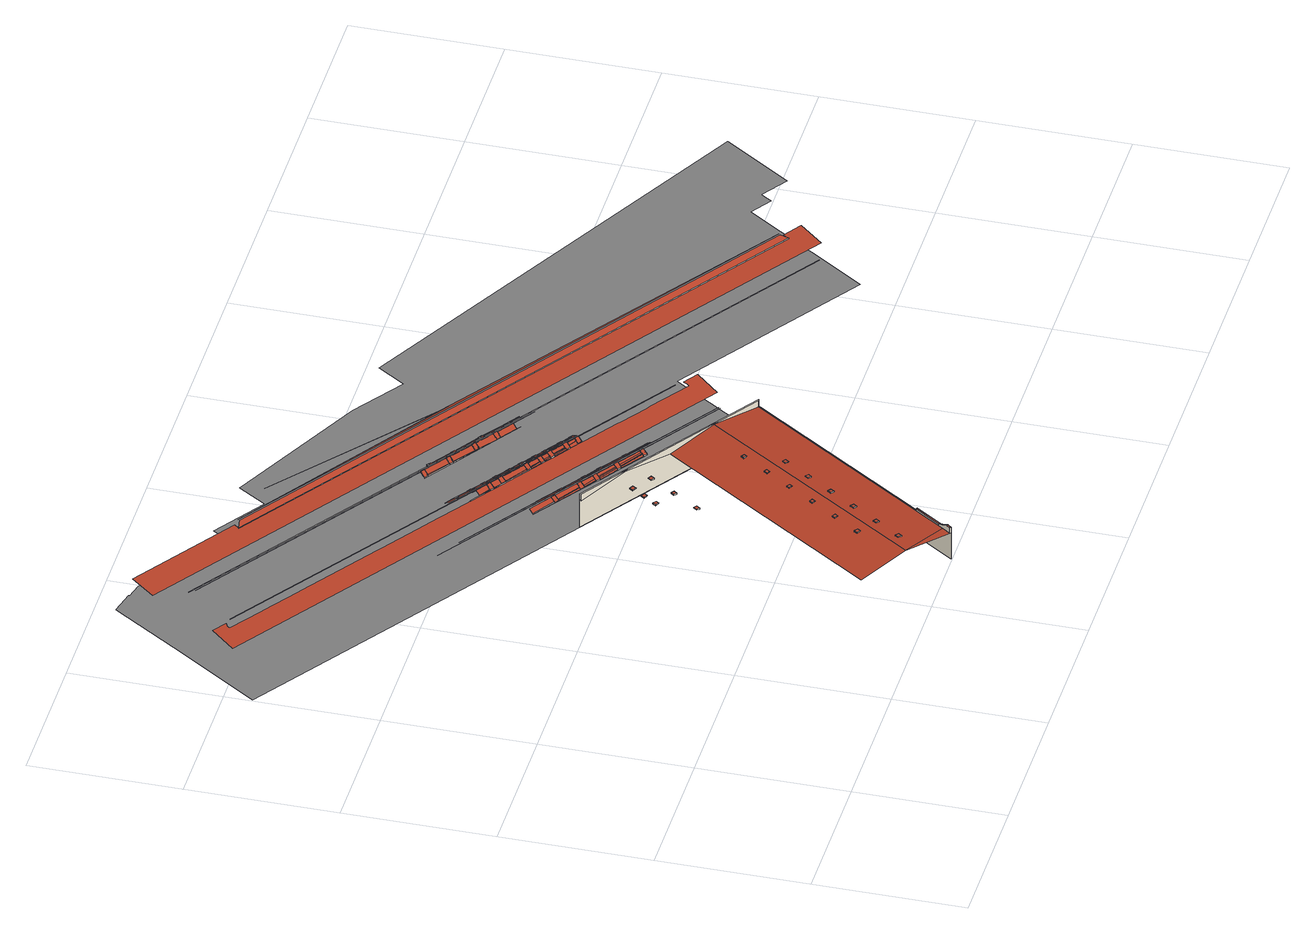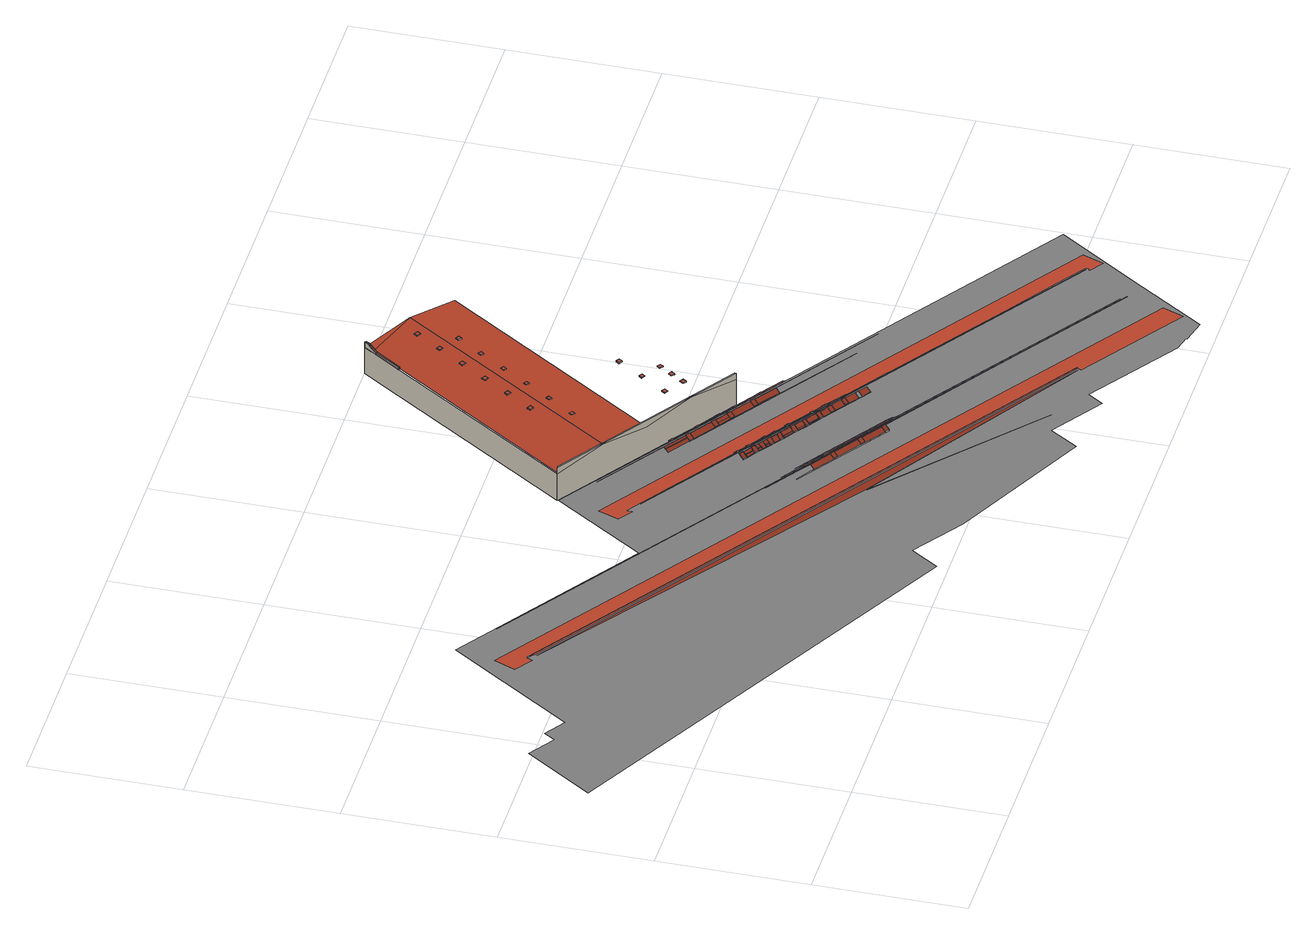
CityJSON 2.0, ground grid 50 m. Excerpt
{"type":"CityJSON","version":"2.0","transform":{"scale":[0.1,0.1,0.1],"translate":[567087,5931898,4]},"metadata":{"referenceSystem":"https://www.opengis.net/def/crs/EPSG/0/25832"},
"CityObjects":{
"building1":{"type":"Building","attributes":{"Grundfläche 2D":"19799.578173","Grundhöhe NN":"4.849"},"children":["building1-1","building1-2","building1-3","building1-4","building1-5","building1-6","building1-7","building1-8","building1-9","building1-10","building1-11","building1-12","building1-13","building1-14","building1-15","building1-16","building1-17","building1-18","building1-19","building1-20"],"geometry":[{"type":"MultiSurface","lod":"3","boundaries":[[[0,1,2,3]],[[4,3,2]],[[5,6,7,8,9,3,4,10,11]],[[12,13,1,14,15]],[[1,0,3,9,8,16,17,18,19,14]],[[20,21,22,23,24,12,15,14,19,25,26,27,28]],[[29,30,6,31,32,33,34]],[[34,33,32,31,6,5,35]]],"semantics":{"surfaces":[{"type":"RoofSurface"},{"type":"WallSurface"}],"values":[0,0,1,0,0,1,1,1]}}]},
"building1-1":{"type":"BuildingInstallation","parents":["building1"],"geometry":[{"type":"MultiSurface","lod":"3","boundaries":[[[36,37,38,39]],[[38,37,40,41]],[[39,38,41,42]],[[36,39,42,43]],[[37,36,43,40]]],"semantics":{"surfaces":[{"type":"RoofSurface"},{"type":"WallSurface"}],"values":[0,1,1,1,1]}}]},
"building1-2":{"type":"BuildingInstallation","parents":["building1"],"geometry":[{"type":"MultiSurface","lod":"3","boundaries":[[[44,45,46,47]],[[47,46,48,49]],[[44,47,49,50]],[[45,44,50,51]],[[46,45,51,48]]],"semantics":{"surfaces":[{"type":"RoofSurface"},{"type":"WallSurface"}],"values":[0,1,1,1,1]}}]},
"building1-3":{"type":"BuildingInstallation","parents":["building1"],"geometry":[{"type":"MultiSurface","lod":"3","boundaries":[[[52,53,54,55]],[[56,52,55,57]],[[56,57,58]],[[59,56,58,60]],[[55,54,61,0,2,60,58,57]],[[59,60,2,4]],[[56,59,4,3,9,53,52]]],"semantics":{"surfaces":[{"type":"RoofSurface"},{"type":"WallSurface"}],"values":[0,0,0,0,1,1,1]}}]},
"building1-4":{"type":"BuildingInstallation","parents":["building1"],"geometry":[{"type":"MultiSurface","lod":"3","boundaries":[[[62,63,64,65]],[[65,64,66,67]],[[62,65,67,68]],[[63,62,68,69]],[[64,63,69,66]]],"semantics":{"surfaces":[{"type":"RoofSurface"},{"type":"WallSurface"}],"values":[0,1,1,1,1]}}]},
"building1-5":{"type":"BuildingInstallation","parents":["building1"],"geometry":[{"type":"MultiSurface","lod":"3","boundaries":[[[70,71,72,73]],[[73,72,74,75]],[[70,73,75,76]],[[71,70,76,77]],[[72,71,77,74]]],"semantics":{"surfaces":[{"type":"RoofSurface"},{"type":"WallSurface"}],"values":[0,1,1,1,1]}}]},
"building1-6":{"type":"BuildingInstallation","parents":["building1"],"geometry":[{"type":"MultiSurface","lod":"3","boundaries":[[[78,79,54,53]],[[8,80,78,53,9]],[[80,81,79,78]],[[61,54,79,81,16]]],"semantics":{"surfaces":[{"type":"RoofSurface"},{"type":"WallSurface"}],"values":[0,1,1,1]}}]},
"building1-7":{"type":"BuildingInstallation","parents":["building1"],"geometry":[{"type":"MultiSurface","lod":"3","boundaries":[[[82,83,84,85]],[[85,84,86,87]],[[82,85,87,88]],[[83,82,88,89]],[[84,83,89,86]]],"semantics":{"surfaces":[{"type":"RoofSurface"},{"type":"WallSurface"}],"values":[0,1,1,1,1]}}]},
"building1-8":{"type":"BuildingInstallation","parents":["building1"],"geometry":[{"type":"MultiSurface","lod":"3","boundaries":[[[90,91,92,93]],[[93,92,94,95]],[[90,93,95,96]],[[91,90,96,97]],[[92,91,97,94]]],"semantics":{"surfaces":[{"type":"RoofSurface"},{"type":"WallSurface"}],"values":[0,1,1,1,1]}}]},
"building1-9":{"type":"BuildingInstallation","parents":["building1"],"geometry":[{"type":"MultiSurface","lod":"3","boundaries":[[[98,99,100,101]],[[101,100,102,103]],[[98,101,103,104]],[[99,98,104,105]],[[100,99,105,102]]],"semantics":{"surfaces":[{"type":"RoofSurface"},{"type":"WallSurface"}],"values":[0,1,1,1,1]}}]},
"building1-10":{"type":"BuildingInstallation","parents":["building1"],"geometry":[{"type":"MultiSurface","lod":"3","boundaries":[[[106,107,108,109]],[[110,111,109,108]],[[106,109,111,112]],[[107,106,112,113]],[[113,110,108,107]]],"semantics":{"surfaces":[{"type":"RoofSurface"},{"type":"WallSurface"}],"values":[0,1,1,1,1]}}]},
"building1-11":{"type":"BuildingInstallation","parents":["building1"],"geometry":[{"type":"MultiSurface","lod":"3","boundaries":[[[114,115,116,117]],[[117,116,118,119]],[[114,117,119,120]],[[115,114,120,121]],[[116,115,121,118]]],"semantics":{"surfaces":[{"type":"RoofSurface"},{"type":"WallSurface"}],"values":[0,1,1,1,1]}}]},
"building1-12":{"type":"BuildingInstallation","parents":["building1"],"geometry":[{"type":"MultiSurface","lod":"3","boundaries":[[[122,123,124,125]],[[126,127,125,124]],[[122,125,127,128]],[[128,129,123,122]],[[124,123,129,126]]],"semantics":{"surfaces":[{"type":"RoofSurface"},{"type":"WallSurface"}],"values":[0,1,1,1,1]}}]},
"building1-13":{"type":"BuildingInstallation","parents":["building1"],"geometry":[{"type":"MultiSurface","lod":"3","boundaries":[[[130,131,132,133]],[[133,132,134,135]],[[130,133,135,136]],[[131,130,136,137]],[[132,131,137,134]]],"semantics":{"surfaces":[{"type":"RoofSurface"},{"type":"WallSurface"}],"values":[0,1,1,1,1]}}]},
"building1-14":{"type":"BuildingInstallation","parents":["building1"],"geometry":[{"type":"MultiSurface","lod":"3","boundaries":[[[138,139,140,141]],[[141,140,142,143]],[[138,141,143,144]],[[139,138,144,145]],[[140,139,145,142]]],"semantics":{"surfaces":[{"type":"RoofSurface"},{"type":"WallSurface"}],"values":[0,1,1,1,1]}}]},
"building1-15":{"type":"BuildingInstallation","parents":["building1"],"geometry":[{"type":"MultiSurface","lod":"3","boundaries":[[[146,147,148,149]],[[149,148,150,151]],[[146,149,151,152]],[[147,146,152,153]],[[148,147,153,150]]],"semantics":{"surfaces":[{"type":"RoofSurface"},{"type":"WallSurface"}],"values":[0,1,1,1,1]}}]},
"building1-16":{"type":"BuildingInstallation","parents":["building1"],"geometry":[{"type":"MultiSurface","lod":"3","boundaries":[[[154,155,156,157]],[[157,156,158,159]],[[154,157,159,160]],[[155,154,160,161]],[[156,155,161,158]]],"semantics":{"surfaces":[{"type":"RoofSurface"},{"type":"WallSurface"}],"values":[0,1,1,1,1]}}]},
"building1-17":{"type":"BuildingInstallation","parents":["building1"],"geometry":[{"type":"MultiSurface","lod":"3","boundaries":[[[162,163,164,165]],[[165,164,166,167]],[[162,165,167,168]],[[163,162,168,169]],[[164,163,169,166]]],"semantics":{"surfaces":[{"type":"RoofSurface"},{"type":"WallSurface"}],"values":[0,1,1,1,1]}}]},
"building1-18":{"type":"BuildingInstallation","parents":["building1"],"geometry":[{"type":"MultiSurface","lod":"3","boundaries":[[[170,171,172,173]],[[173,172,174,175]],[[170,173,175,176]],[[171,170,176,177]],[[172,171,177,174]]],"semantics":{"surfaces":[{"type":"RoofSurface"},{"type":"WallSurface"}],"values":[0,1,1,1,1]}}]},
"building1-19":{"type":"BuildingInstallation","parents":["building1"],"geometry":[{"type":"MultiSurface","lod":"3","boundaries":[[[178,179,180,181]],[[181,180,182,183]],[[178,181,183,184]],[[179,178,184,185]],[[180,179,185,182]]],"semantics":{"surfaces":[{"type":"RoofSurface"},{"type":"WallSurface"}],"values":[0,1,1,1,1]}}]},
"building1-20":{"type":"BuildingInstallation","parents":["building1"],"geometry":[{"type":"MultiSurface","lod":"3","boundaries":[[[186,187,188,189]],[[187,186,190,191]],[[191,192,188,187]],[[189,188,192,193]],[[193,190,186,189]]],"semantics":{"surfaces":[{"type":"RoofSurface"},{"type":"WallSurface"}],"values":[0,1,1,1,1]}}]},
"building2":{"type":"Building","attributes":{"Grundfläche 2D":"24955.734237","Grundhöhe NN":"4.469"},"children":["building2-1","building2-2","building2-3","building2-4","building2-5","building2-6","building2-7","building2-8","building2-9","building2-10","building2-11","building2-12","building2-13","building2-14","building2-15","building2-16","building2-17","building2-18","building2-19","building2-20","building2-21","building2-22","building2-23","building2-24","building2-25","building2-26","building2-27","building2-28","building2-29","building2-30","building2-31","building2-32","building2-33"],"geometry":[{"type":"MultiSurface","lod":"3","boundaries":[[[194,195,196,197]],[[198,199,200]],[[201,202,203]],[[204,205,206,207]],[[203,202,208,209,210,211,212]],[[198,213,199]],[[214,204,207,211]],[[215,216,217]],[[216,218,219,217]],[[201,220,202]],[[213,221,222,215,217,223]],[[214,211,210]],[[224,225,226,227,228,229]],[[230,231,232]],[[225,230,232,233]],[[234,235,236,237,238,239,240,241,242,243,244,245,246,247,248,249,250,251]],[[225,224,230]],[[252,253,254,255,256,257,258,259,260,261,262,263,264,265,266,267,268,229,228,269,270,271,272,273,274,275,276,277,278,279,280,281,282,283]],[[284,285,232,231]],[[244,243,239,238,286,287,288,289,290,291]],[[292,285,284]],[[220,293,294,295]],[[221,213,198,296,297]],[[298,299,300,297]],[[249,287,286,250]],[[300,299,301,302,303,304]],[[218,305,306,307,219]],[[308,309,310]],[[311,312,308,310,313,314,315,316,317,318,319]],[[307,306,195]],[[309,320,310]],[[303,302,321,322,323,324,325]],[[326,327,328,329,330,331,332,333,295,334,335,336]],[[247,246,337,338]],[[297,296,298]],[[305,323,322]],[[284,318,317]],[[205,204,329]],[[305,322,339]],[[340,341,342,343]],[[344,345,334]],[[346,347,348,289,288,349,350,351,338,337,352]],[[353,317,354]],[[345,344,355,356]],[[357,358,359,360,361,362,363]],[[246,364,365]],[[355,366,356]],[[367,362,361]],[[368,369,370,371,372,373,374,375]],[[376,377,337,246,365,378]],[[379,380,381,382]],[[383,374,384]],[[367,361,385,380,386,387]],[[357,388,389,358]],[[379,386,380]],[[384,390,353,354,383]],[[391,392,366,355,393,394,395,396,397,398]],[[399,400,370,369,320,309,268,267]],[[328,398,397,401,402,205,329]],[[403,339,382,381]],[[404,405,406]],[[405,404,407,408]],[[409,376,378,410,411,412,406,413]],[[384,374,373]],[[414,408,407,415]],[[404,406,412]],[[416,417,246]],[[246,418,419]],[[420,421,344]],[[294,334,295]],[[422,423,364,246,419,424]],[[425,416,246]],[[246,426,418]],[[427,428,429,430]],[[428,431,432,429]],[[433,434,435]],[[436,425,246]],[[437,431,438,439,440,435,441,442]],[[443,444,445,446]],[[447,448,423,422,449,450,451,443,446,452]],[[453,454,455,456]],[[437,432,431]],[[426,246,417]],[[400,399,457,458,459,460,461]],[[462,463,464,465]],[[466,436,246]],[[456,460,459]],[[453,456,459]],[[467,468,469,470]],[[471,472,473,474]],[[475,476,477,402,401,478,479,480,481,482,421,420,483,484]],[[343,292,284]],[[473,472,485,486,487]],[[353,488,489]],[[464,463,490,491,471,474,492]],[[493,489,488,454,453]],[[494,495,496,497,469]],[[498,499,500,487,486,501,502,503,504]],[[294,344,334]],[[353,489,505]],[[433,435,440]],[[506,507,508,509]],[[509,510,418,426,506]],[[265,511,512,266]],[[513,514,515,516,508,507,517,518,519,520,521,522,523]],[[521,524,525,522]],[[512,511,526,527,528,529,530]],[[343,284,317]],[[531,529,528]],[[532,533,531,528,534,535,536,537,538]],[[539,537,536]],[[540,541,505,537,539]],[[467,542,468]],[[543,544,545,546]],[[468,542,547,548,549,550,551,552,553]],[[417,416,554,555]],[[294,420,344]],[[556,557,558,559]],[[353,343,317]],[[560,561,562,563,564,565,566,567,555,554,568,569,570,571,572,573,574,575,576,577]],[[578,559,558]],[[263,579,580,264]],[[581,582,583,584]],[[585,586,587,588,589]],[[583,590,591,584]],[[592,306,593,504,503]],[[590,594,591]],[[595,577,576,596]],[[597,598,580,579,599,600,601,585,589]],[[586,602,603,587]],[[603,602,604,605]],[[606,607,433,608,609,578,558,610]],[[505,541,611]],[[612,605,604]],[[613,591,594,614,615,616,617,618]],[[619,612,604]],[[416,425,620,621]],[[541,622,611]],[[621,620,623,624]],[[611,622,612,619]],[[625,626,627]],[[628,624,629,630,631,632,625,627,633]],[[629,624,623]],[[634,635,636,637,638,639]],[[640,641,642,643,626,625,644,645,646,647,648,649,650,651]],[[652,469,653]],[[654,433,607]],[[650,649,655,656,657,658]],[[436,659,425]],[[659,660,661,662,425]],[[661,663,662]],[[664,665,666]],[[661,667,663]],[[667,661,668,664,666]],[[669,670,671,672,673,674,675,676,677,678,679,680,681,682,683,684,685,686,687,688,689]],[[690,691,692,665,664,693,694,695,696,656,655,697]],[[698,689,688]],[[611,699,700]],[[701,700,699,698,688]],[[466,702,436]],[[433,654,545]],[[703,704,556]],[[705,706,707,467,708,709,710]],[[611,700,711]],[[712,713,714,715]],[[716,712,715,717]],[[545,718,719,720,557,721,722]],[[717,723,702,466,716]],[[653,469,724]],[[708,467,470]],[[557,556,704,725,721]],[[726,727,728,729,730,731,732,714,733,734,735,736,737,738,739,740]],[[740,741,742,726]],[[733,714,713]],[[654,718,545]],[[550,549,705,710,743,744,745,746,747,748]],[[724,469,749]],[[750,751,470]],[[639,638,637,752,753]],[[751,750,744,743,754]],[[546,545,755]],[[756,757,758]],[[759,755,760,725,704]],[[634,761,762,763,764,765,766,767,636,635]],[[768,769,770,771,772,773,774,775,776,777,778,779,780,781,782,783,784,785,786,787,788,789,790,791,792,793,794]],[[795,796,797]],[[798,758,757]],[[799,795,797]]],"semantics":{"surfaces":[{"type":"RoofSurface"},{"type":"WallSurface"},{"type":"GroundSurface"}],"values":[0,1,0,1,0,1,0,0,0,0,0,0,1,0,0,0,0,0,0,1,0,0,1,0,0,0,0,0,0,0,0,0,0,0,0,0,0,1,0,1,0,0,0,0,0,0,0,0,0,0,0,0,0,1,0,0,0,1,1,0,0,0,0,0,1,0,0,0,0,0,0,0,0,1,0,0,0,0,1,0,0,0,0,0,1,0,0,0,0,0,0,0,0,0,0,0,1,0,0,0,0,0,0,1,0,1,0,0,0,0,0,0,0,0,0,0,0,1,0,0,0,1,0,0,0,0,0,1,0,0,0,0,0,0,0,0,0,0,0,0,0,0,0,1,0,0,0,1,0,0,0,0,0,0,0,0,0,0,0,0,0,1,0,0,0,0,0,0,0,0,1,0,1,0,0,1,0,0,0,0,0,0,0,0,2,0,0,0]}}]},
"building2-1":{"type":"BuildingInstallation","parents":["building2"],"geometry":[{"type":"MultiSurface","lod":"3","boundaries":[[[800,801,802,803]],[[199,213,803,802]],[[217,219,803,213,223]],[[800,803,219,307]],[[801,800,307,194]],[[802,801,194,197]],[[197,804,802]],[[804,805,802]],[[805,199,802]]],"semantics":{"surfaces":[{"type":"RoofSurface"},{"type":"WallSurface"}],"values":[0,1,1,1,1,1,1,1,1]}}]},
"building2-2":{"type":"BuildingInstallation","parents":["building2"],"geometry":[{"type":"MultiSurface","lod":"3","boundaries":[[[806,807,808,809]],[[329,204,808,807]],[[210,209,808,204,214]],[[808,209,208]],[[809,808,208,202]],[[295,806,809,202,220]],[[332,331,807,806,295,333]],[[807,331,330,329]]],"semantics":{"surfaces":[{"type":"RoofSurface"},{"type":"WallSurface"}],"values":[0,1,1,1,1,1,1,1]}}]},
"building2-3":{"type":"BuildingInstallation","parents":["building2"],"geometry":[{"type":"MultiSurface","lod":"3","boundaries":[[[810,811,812,813]],[[810,813,235,234]],[[236,235,813,812,238,237]],[[250,286,811,810,234,251]],[[286,238,812,811]]],"semantics":{"surfaces":[{"type":"RoofSurface"},{"type":"WallSurface"}],"values":[0,1,1,1,1]}}]},
"building2-4":{"type":"BuildingInstallation","parents":["building2"],"geometry":[{"type":"MultiSurface","lod":"3","boundaries":[[[814,815,816,817]],[[221,297,817,816]],[[304,817,297,300]],[[817,304,303]],[[817,303,325]],[[817,325,324]],[[814,817,324,323]],[[815,814,323,305]],[[816,815,305,218]],[[222,816,218,216,215]],[[816,222,221]]],"semantics":{"surfaces":[{"type":"RoofSurface"},{"type":"WallSurface"}],"values":[0,1,1,1,1,1,1,1,1,1,1]}}]},
"building2-5":{"type":"BuildingInstallation","parents":["building2"],"geometry":[{"type":"MultiSurface","lod":"3","boundaries":[[[818,819,820,821]],[[821,820,224,229,268,309]],[[312,311,319,318,818,821,309,308]],[[819,818,318,284]],[[230,224,820,819,284,231]]],"semantics":{"surfaces":[{"type":"RoofSurface"},{"type":"WallSurface"}],"values":[0,1,1,1,1]}}]},
"building2-6":{"type":"BuildingInstallation","parents":["building2"],"geometry":[{"type":"MultiSurface","lod":"3","boundaries":[[[822,349,823,824]],[[822,824,247,338]],[[349,822,338,351]],[[351,350,349]],[[349,350,349,288]],[[248,823,287,249]],[[824,823,248,247]],[[288,287,823,349]]],"semantics":{"surfaces":[{"type":"RoofSurface"},{"type":"WallSurface"}],"values":[0,1,1,1,1,1,1,1]}}]},
"building2-7":{"type":"BuildingInstallation","parents":["building2"],"geometry":[{"type":"MultiSurface","lod":"3","boundaries":[[[825,826,827,828]],[[320,369,828,827]],[[375,374,383,354,825,828,369,368]],[[826,825,354,317]],[[315,314,313,310,320,827,826,317,316]]],"semantics":{"surfaces":[{"type":"RoofSurface"},{"type":"WallSurface"}],"values":[0,1,1,1,1]}}]},
"building2-8":{"type":"BuildingInstallation","parents":["building2"],"geometry":[{"type":"MultiSurface","lod":"3","boundaries":[[[829,830,831,832]],[[832,831,296,198,388,357]],[[362,367,387,386,832,357,363]],[[832,386,379]],[[832,379,382]],[[829,832,382,339]],[[830,829,339,322]],[[831,830,322,321]],[[321,302,831]],[[302,301,831]],[[831,301,299]],[[831,299,298,296]]],"semantics":{"surfaces":[{"type":"RoofSurface"},{"type":"WallSurface"}],"values":[0,1,1,1,1,1,1,1,1,1,1,1]}}]},
"building2-9":{"type":"BuildingInstallation","parents":["building2"],"geometry":[{"type":"MultiSurface","lod":"3","boundaries":[[[833,834,835,836]],[[833,836,334,345]],[[398,328,835,834]],[[326,835,328,327]],[[335,334,836,835,326,336]],[[834,833,345,356]],[[356,366,834]],[[366,392,834]],[[392,391,834]],[[391,398,834]]],"semantics":{"surfaces":[{"type":"RoofSurface"},{"type":"WallSurface"}],"values":[0,1,1,1,1,1,1,1,1,1]}}]},
"building2-10":{"type":"BuildingInstallation","parents":["building2"],"geometry":[{"type":"MultiSurface","lod":"3","boundaries":[[[837,838,839,840]],[[347,346,352,839,289,348]],[[840,839,352,337]],[[837,840,337,377]],[[838,837,377,376]],[[838,376,409]],[[405,408,838,409,413,406]],[[839,838,408,414,290,289]]],"semantics":{"surfaces":[{"type":"RoofSurface"},{"type":"WallSurface"}],"values":[0,1,1,1,1,1,1,1]}}]},
"building2-11":{"type":"BuildingInstallation","parents":["building2"],"geometry":[{"type":"MultiSurface","lod":"3","boundaries":[[[841,842,843,429]],[[844,430,429,843]],[[429,432,437]],[[429,437,841]],[[437,442,841]],[[442,441,841]],[[441,435,841]],[[842,841,435,434]],[[434,845,842]],[[845,846,842]],[[846,847,842]],[[847,848,842]],[[848,843,842]]],"semantics":{"surfaces":[{"type":"RoofSurface"},{"type":"WallSurface"}],"values":[0,1,1,1,1,1,1,1,1,1,1,1,1]}}]},
"building2-12":{"type":"BuildingInstallation","parents":["building2"],"geometry":[{"type":"MultiSurface","lod":"3","boundaries":[[[849,850,851,852]],[[395,851,397,396]],[[393,851,395,394]],[[851,393,355]],[[852,851,355,344]],[[849,852,344,421]],[[850,849,421,481]],[[481,480,850]],[[480,479,850]],[[401,850,479,478]],[[401,397,851,850]]],"semantics":{"surfaces":[{"type":"RoofSurface"},{"type":"WallSurface"}],"values":[0,1,1,1,1,1,1,1,1,1,1]}}]},
"building2-13":{"type":"BuildingInstallation","parents":["building2"],"geometry":[{"type":"MultiSurface","lod":"3","boundaries":[[[853,854,855,856]],[[412,855,407,404]],[[855,412,411]],[[855,411,410]],[[855,410,378]],[[856,855,378,365]],[[853,856,365,364]],[[854,853,364,423]],[[423,448,854]],[[448,447,854]],[[447,452,854]],[[452,446,854]],[[855,854,446,445,415,407]]],"semantics":{"surfaces":[{"type":"RoofSurface"},{"type":"WallSurface"}],"values":[0,1,1,1,1,1,1,1,1,1,1,1,1]}}]},
"building2-14":{"type":"BuildingInstallation","parents":["building2"],"geometry":[{"type":"MultiSurface","lod":"3","boundaries":[[[857,858,859,860]],[[860,859,358,389,465,464]],[[474,860,464,492]],[[860,474,473]],[[500,860,473,487]],[[860,500,499]],[[860,499,498]],[[504,857,860,498]],[[504,593,857]],[[858,857,593,403]],[[858,403,381]],[[385,859,858,381,380]],[[360,359,358,859,385,361]]],"semantics":{"surfaces":[{"type":"RoofSurface"},{"type":"WallSurface"}],"values":[0,1,1,1,1,1,1,1,1,1,1,1,1]}}]},
"building2-15":{"type":"BuildingInstallation","parents":["building2"],"geometry":[{"type":"MultiSurface","lod":"3","boundaries":[[[861,862,863,864]],[[370,400,864,863]],[[460,864,400,461]],[[864,460,456]],[[864,456,455]],[[488,861,864,455,454]],[[862,861,488,353]],[[384,373,372,863,862,353,390]],[[370,863,372,371]]],"semantics":{"surfaces":[{"type":"RoofSurface"},{"type":"WallSurface"}],"values":[0,1,1,1,1,1,1,1,1]}}]},
"building2-16":{"type":"BuildingInstallation","parents":["building2"],"geometry":[{"type":"MultiSurface","lod":"3","boundaries":[[[865,866,867,868]],[[450,449,867,443,451]],[[867,449,422]],[[867,422,424]],[[868,867,424,419]],[[865,868,419,418]],[[508,516,515,866,865,418,510]],[[515,514,866]],[[523,522,866,514,513]],[[867,866,522,525,444,443]]],"semantics":{"surfaces":[{"type":"RoofSurface"},{"type":"WallSurface"}],"values":[0,1,1,1,1,1,1,1,1,1]}}]},
"building2-17":{"type":"BuildingInstallation","parents":["building2"],"geometry":[{"type":"MultiSurface","lod":"3","boundaries":[[[869,870,871,872]],[[873,874,875,876,872,871,877,878]],[[869,872,876,468]],[[551,550,870,869,468,553]],[[871,870,550,748,879,877]]],"semantics":{"surfaces":[{"type":"RoofSurface"},{"type":"WallSurface"}],"values":[0,1,1,1,1]}}]},
"building2-18":{"type":"BuildingInstallation","parents":["building2"],"geometry":[{"type":"MultiSurface","lod":"3","boundaries":[[[880,881,882,883]],[[881,880,505,489]],[[883,882,399,267,266,512]],[[529,531,533,532,883,512,530]],[[883,532,538]],[[883,538,537]],[[880,883,537,505]],[[882,881,489,493]],[[493,453,882]],[[459,882,453]],[[399,882,459,458,457]]],"semantics":{"surfaces":[{"type":"RoofSurface"},{"type":"WallSurface"}],"values":[0,1,1,1,1,1,1,1,1,1,1]}}]},
"building2-19":{"type":"BuildingInstallation","parents":["building2"],"geometry":[{"type":"MultiSurface","lod":"3","boundaries":[[[884,885,428,559]],[[427,556,559,428]],[[559,578,884]],[[578,609,884]],[[609,608,884]],[[608,433,884]],[[885,884,433,440]],[[440,439,885]],[[439,438,885]],[[885,438,431,428]]],"semantics":{"surfaces":[{"type":"RoofSurface"},{"type":"WallSurface"}],"values":[0,1,1,1,1,1,1,1,1,1]}}]},
"building2-20":{"type":"BuildingInstallation","parents":["building2"],"geometry":[{"type":"MultiSurface","lod":"3","boundaries":[[[886,887,888,889]],[[476,888,402,477]],[[888,476,475]],[[888,475,484]],[[889,888,484]],[[484,483,889]],[[483,420,889]],[[886,889,420,581]],[[591,887,886,581,584]],[[591,613,887]],[[887,613,618,617]],[[888,887,617,890,205,402]]],"semantics":{"surfaces":[{"type":"RoofSurface"},{"type":"WallSurface"}],"values":[0,1,1,1,1,1,1,1,1,1,1,1]}}]},
"building2-21":{"type":"BuildingInstallation","parents":["building2"],"geometry":[{"type":"MultiSurface","lod":"3","boundaries":[[[891,892,893,894]],[[519,518,893,521,520]],[[893,518,517]],[[893,517,507]],[[893,507,506]],[[426,894,893,506]],[[555,891,894,426,417]],[[892,891,555,567]],[[567,566,892]],[[566,565,892]],[[565,564,892]],[[564,563,892]],[[563,562,892]],[[562,561,892]],[[892,561,560,577]],[[893,892,577,595,524,521]]],"semantics":{"surfaces":[{"type":"RoofSurface"},{"type":"WallSurface"}],"values":[0,1,1,1,1,1,1,1,1,1,1,1,1,1,1,1]}}]},
"building2-22":{"type":"BuildingInstallation","parents":["building2"],"geometry":[{"type":"MultiSurface","lod":"3","boundaries":[[[895,896,897,898]],[[898,897,463,462,899,900]],[[901,902,903,904,898,900,905]],[[898,904,906]],[[898,906,907]],[[908,909,910,895,898,907,911]],[[896,895,910,592]],[[896,592,503]],[[501,897,896,503,502]],[[501,486,897]],[[486,485,897]],[[485,472,897]],[[472,471,897]],[[463,897,471,491,490]]],"semantics":{"surfaces":[{"type":"RoofSurface"},{"type":"WallSurface"}],"values":[0,1,1,1,1,1,1,1,1,1,1,1,1,1]}}]},
"building2-23":{"type":"BuildingInstallation","parents":["building2"],"geometry":[{"type":"MultiSurface","lod":"3","boundaries":[[[912,913,914,915]],[[915,914,511,265,264,580]],[[597,589,915,580,598]],[[915,589,588]],[[915,588,587]],[[915,587,603]],[[605,915,603]],[[622,912,915,605,612]],[[913,912,622,541]],[[914,913,541,540]],[[540,539,914]],[[539,536,914]],[[536,535,914]],[[528,527,526,511,914,535,534]]],"semantics":{"surfaces":[{"type":"RoofSurface"},{"type":"WallSurface"}],"values":[0,1,1,1,1,1,1,1,1,1,1,1,1,1]}}]},
"building2-24":{"type":"BuildingInstallation","parents":["building2"],"geometry":[{"type":"MultiSurface","lod":"3","boundaries":[[[916,917,918,919]],[[574,573,918,576,575]],[[918,573,572]],[[918,572,571]],[[918,571,570]],[[569,918,570]],[[918,569,568]],[[919,918,568,554]],[[621,916,919,554,416]],[[917,916,621,624]],[[917,624,628,633]],[[633,627,917]],[[627,626,917]],[[917,626,643,642]],[[651,917,642,641,640]],[[651,650,917]],[[918,917,650,658,596,576]]],"semantics":{"surfaces":[{"type":"RoofSurface"},{"type":"WallSurface"}],"values":[0,1,1,1,1,1,1,1,1,1,1,1,1,1,1,1,1]}}]},
"building2-25":{"type":"BuildingInstallation","parents":["building2"],"geometry":[{"type":"MultiSurface","lod":"3","boundaries":[[[920,921,922,923]],[[547,542,923,922,549,548]],[[920,923,542,467]],[[706,705,921,920,467,707]],[[705,549,922,921]]],"semantics":{"surfaces":[{"type":"RoofSurface"},{"type":"WallSurface"}],"values":[0,1,1,1,1]}}]},
"building2-26":{"type":"BuildingInstallation","parents":["building2"],"geometry":[{"type":"MultiSurface","lod":"3","boundaries":[[[924,925,926,927]],[[647,646,926,649,648]],[[926,646,645]],[[926,645,644]],[[926,644,625]],[[926,625,632]],[[926,632,631]],[[926,631,630]],[[620,927,926,630,623]],[[630,629,623]],[[924,927,620,425]],[[655,925,697]],[[662,925,924,425]],[[925,662,667]],[[925,667,666]],[[925,666,665]],[[925,665,692]],[[925,692,691]],[[925,691,690]],[[925,690,697]],[[662,663,667]],[[655,649,926,925]]],"semantics":{"surfaces":[{"type":"RoofSurface"},{"type":"WallSurface"}],"values":[0,1,1,1,1,1,1,1,1,1,1,1,1,1,1,1,1,1,1,1,1,1]}}]},
"building2-27":{"type":"BuildingInstallation","parents":["building2"],"geometry":[{"type":"MultiSurface","lod":"3","boundaries":[[[928,929,930,931]],[[931,930,579,263,262,678]],[[676,675,674,673,672,931,678,677]],[[931,672,671]],[[670,931,671]],[[931,670,669]],[[689,698,699,928,931,669]],[[929,928,699,611]],[[930,929,611,619]],[[619,604,930]],[[930,604,602]],[[602,586,930]],[[600,599,579,930,586,585,601]]],"semantics":{"surfaces":[{"type":"RoofSurface"},{"type":"WallSurface"}],"values":[0,1,1,1,1,1,1,1,1,1,1,1,1]}}]},
"building2-28":{"type":"BuildingInstallation","parents":["building2"],"geometry":[{"type":"MultiSurface","lod":"3","boundaries":[[[932,933,558,557]],[[557,720,932]],[[932,720,719,718]],[[607,933,932,718,654]],[[607,606,933]],[[606,610,933]],[[610,558,933]]],"semantics":{"surfaces":[{"type":"RoofSurface"},{"type":"WallSurface"}],"values":[0,1,1,1,1,1,1]}}]},
"building2-29":{"type":"BuildingInstallation","parents":["building2"],"geometry":[{"type":"MultiSurface","lod":"3","boundaries":[[[934,935,936,937]],[[695,694,936,656,696]],[[936,694,693]],[[936,693,664]],[[936,664,668]],[[936,668,661]],[[936,661,660]],[[937,936,660,659]],[[702,934,937,659,436]],[[714,935,934,702,717]],[[714,732,935]],[[730,729,935,732,731]],[[729,728,935]],[[935,728,727,726]],[[936,935,726,742,657,656]]],"semantics":{"surfaces":[{"type":"RoofSurface"},{"type":"WallSurface"}],"values":[0,1,1,1,1,1,1,1,1,1,1,1,1,1,1]}}]},
"building2-30":{"type":"BuildingInstallation","parents":["building2"],"geometry":[{"type":"MultiSurface","lod":"3","boundaries":[[[938,939,940,941]],[[679,942,941,940]],[[943,944,945,941,942,946]],[[941,945,947]],[[941,947,948]],[[941,948,949]],[[941,949,950]],[[941,950,951]],[[952,953,941,951,954]],[[711,938,941,953]],[[939,938,711,700]],[[939,700,701]],[[939,701,688]],[[939,688,940]],[[688,687,940]],[[687,686,940]],[[686,685,940]],[[685,684,940]],[[940,684,683]],[[683,682,940]],[[679,940,682,681,680]]],"semantics":{"surfaces":[{"type":"RoofSurface"},{"type":"WallSurface"}],"values":[0,1,1,1,1,1,1,1,1,1,1,1,1,1,1,1,1,1,1,1,1]}}]},
"building2-31":{"type":"BuildingInstallation","parents":["building2"],"geometry":[{"type":"MultiSurface","lod":"3","boundaries":[[[955,956,957,958]],[[738,957,740,739]],[[957,738,737]],[[957,737,736]],[[957,736,735]],[[957,735,734]],[[733,957,734]],[[957,733,712]],[[957,712,958]],[[733,713,712]],[[958,712,716]],[[716,466,958]],[[955,958,466,959]],[[955,959,960]],[[955,960,961]],[[955,961,956]],[[961,962,963]],[[961,963,964]],[[961,964,956]],[[956,964,965,966]],[[966,967,956]],[[968,956,967,969]],[[957,956,968,970,741,740]]],"semantics":{"surfaces":[{"type":"RoofSurface"},{"type":"WallSurface"}],"values":[0,1,1,1,1,1,1,1,1,1,1,1,1,1,1,1,1,1,1,1,1,1,1]}}]},
"building2-32":{"type":"BuildingInstallation","parents":["building2"],"geometry":[{"type":"MultiSurface","lod":"3","boundaries":[[[971,972,973,974]],[[708,974,973,710,709]],[[751,971,974,708,470]],[[743,972,971,751,754]],[[743,710,973,972]]],"semantics":{"surfaces":[{"type":"RoofSurface"},{"type":"WallSurface"}],"values":[0,1,1,1,1]}}]},
"building2-33":{"type":"BuildingInstallation","parents":["building2"],"geometry":[{"type":"MultiSurface","lod":"3","boundaries":[[[975,976,721,725]],[[725,760,975]],[[760,755,975]],[[976,975,755,545]],[[545,722,976]],[[722,721,976]]],"semantics":{"surfaces":[{"type":"RoofSurface"},{"type":"WallSurface"}],"values":[0,1,1,1,1,1]}}]}
},
"vertices":[
[1268,33,110],[1098,108,132],[1250,6,109],[1273,30,109],[1254,3,109],[1750,743,8],[1750,743,109],[1746,737,109],[1342,134,109],[1282,45,109],[1254,3,8],[1342,134,8],[1440,945,108],[946,211,108],[1590,845,132],[1589,846,132],[1337,136,110],[1742,740,110],[1741,741,110],[1742,743,110],[1132,1151,133],[1132,1151,115],[1133,1151,115],[1133,1151,109],[1286,1049,132],[1742,743,133],[1590,845,133],[1589,846,133],[1133,1151,133],[1134,1155,133],[1750,743,133],[1592,849,132],[1442,949,108],[1288,1052,132],[1134,1155,109],[1134,1155,8],
[1182,152,130],[1170,159,131],[1163,148,131],[1174,140,130],[1170,159,128],[1163,148,128],[1174,140,126],[1182,152,126],
[1173,280,131],[1162,288,131],[1155,277,131],[1166,270,131],[1155,277,126],[1166,270,128],[1173,280,128],[1162,288,126],
[1273,30,123],[1282,45,117],[1278,48,117],[1268,33,123],[1263,16,131],[1268,33,124],[1259,19,131],[1254,3,129],[1250,6,129],[1278,48,110],
[1238,237,130],[1227,244,131],[1220,233,131],[1231,226,130],[1220,233,128],[1231,226,126],[1238,237,126],[1227,244,128],
[1232,367,130],[1221,374,130],[1214,364,130],[1225,357,130],[1214,364,126],[1225,357,128],[1232,367,128],[1221,374,126],
[1342,134,117],[1337,136,117],[1342,134,115],[1337,136,115],
[1297,324,130],[1286,332,131],[1278,320,131],[1289,313,130],[1278,320,128],[1289,313,126],[1297,324,126],[1286,332,128],
[1166,791,131],[1156,798,131],[1148,787,131],[1158,780,131],[1148,787,128],[1158,780,126],[1166,791,126],[1156,798,128],
[1290,455,130],[1280,461,130],[1273,451,130],[1283,444,130],[1273,451,126],[1283,444,128],[1290,455,128],[1280,461,126],
[1149,927,130],[1142,916,130],[1153,908,130],[1160,919,130],[1153,908,128],[1160,919,128],[1149,927,126],[1142,916,126],
[1355,412,130],[1344,419,131],[1336,408,131],[1348,400,130],[1336,408,128],[1348,400,126],[1355,412,126],[1344,419,128],
[1179,971,130],[1171,959,130],[1182,952,130],[1190,963,130],[1182,952,128],[1190,963,128],[1179,971,126],[1171,959,126],
[1224,878,131],[1214,885,131],[1206,874,131],[1216,867,131],[1206,874,128],[1216,867,126],[1224,878,126],[1214,885,128],
[1348,542,130],[1338,548,130],[1331,538,130],[1341,531,130],[1331,538,126],[1341,531,128],[1348,542,128],[1338,548,126],
[1208,1015,130],[1200,1004,130],[1211,996,130],[1219,1008,130],[1211,996,128],[1219,1008,128],[1208,1015,126],[1200,1004,126],
[1413,498,130],[1402,506,131],[1394,495,131],[1405,487,130],[1394,495,128],[1405,487,126],[1413,498,126],[1402,506,128],
[1282,965,131],[1272,972,131],[1264,961,131],[1274,954,131],[1264,961,128],[1274,954,126],[1282,965,126],[1272,972,128],
[1406,629,130],[1396,635,130],[1389,624,130],[1399,618,130],[1389,624,126],[1399,618,128],[1406,629,128],[1396,635,126],
[1471,586,130],[1460,593,131],[1452,582,131],[1464,575,130],[1452,582,128],[1464,575,126],[1471,586,126],[1460,593,128],
[1448,713,130],[1458,706,130],[1465,716,130],[1454,723,130],[1448,713,126],[1458,706,128],[1465,716,128],[1454,723,126],
[1151,1250,91],[1076,1300,91],[1068,1288,82],[1143,1239,83],[1283,1141,78],[1141,1236,80],[1066,1286,80],[1119,1281,91],[1196,1229,91],[1121,1279,91],[1206,1244,80],[1428,1095,78],[868,1471,78],[1131,1294,80],[1203,1240,83],[1203,1241,83],[1204,1242,82],[1131,1294,81],[1130,1292,82],[1154,1227,80],[1205,1242,82],[1231,1180,83],[1232,1181,83],[1155,1229,82],[1232,1182,84],[1156,1231,83],[1207,1222,91],[1229,1177,80],[1230,1179,82],[1154,1227,81],[1154,1446,80],[1120,1469,80],[1107,1478,80],[1086,1492,80],[1086,1492,78],[1154,1446,78],[1155,1447,81],[1156,1448,82],[1120,1470,81],[1120,1469,81],[1134,1490,91],[1121,1498,91],[1131,1512,81],[1131,1513,81],[1131,1513,80],[1097,1537,80],[1096,1536,81],[1087,1522,91],[1074,1530,91],[1084,1545,80],[1056,1564,80],[1046,1549,91],[1157,1474,91],[1168,1467,91],[1177,1480,82],[1177,1481,81],[1144,1504,81],[1143,1503,81],[1897,975,83],[1849,1008,83],[1848,1005,82],[1846,996,80],[1840,987,78],[1707,1076,78],[1694,1084,78],[1605,1144,78],[1593,1152,78],[1479,1228,78],[1430,1261,78],[1417,1270,78],[1376,1297,78],[1364,1306,78],[1342,1320,78],[1330,1329,78],[1167,1437,78],[1073,1500,78],[944,1587,78],[932,1595,78],[782,1695,78],[770,1704,78],[505,1881,78],[493,1889,78],[377,1967,78],[364,1975,78],[259,2046,78],[264,2055,80],[274,2062,83],[228,2092,83],[177,2016,64],[1847,900,64],[1164,1460,91],[1129,1484,91],[1144,1505,80],[1178,1482,80],[1191,1473,80],[1219,1455,80],[1219,1455,78],[1056,1564,78],[1117,1492,91],[770,1514,91],[1736,867,91],[1209,1220,91],[1283,1141,80],[1242,1168,80],[1284,1142,81],[1284,1142,82],[1242,1169,81],[1285,1144,83],[1286,1146,84],[1244,1172,83],[1243,1171,82],[1239,1191,91],[1732,861,91],[1163,1242,91],[1167,1438,81],[1167,1437,80],[1195,1419,81],[1168,1439,81],[1168,1438,81],[1196,1420,81],[1196,1420,82],[1196,1421,82],[1197,1421,82],[1205,1433,91],[1177,1452,91],[1168,1439,82],[1195,1419,80],[1287,1147,85],[1292,1155,91],[1251,1183,91],[1245,1174,84],[1245,1173,84],[1284,1186,83],[1285,1188,82],[1287,1190,80],[1219,1235,80],[1219,1235,81],[1217,1233,82],[1216,1232,83],[1216,1231,83],[1277,1175,91],[1283,1184,84],[1283,1185,84],[1209,1440,91],[1181,1458,91],[1305,1147,91],[1814,1026,93],[285,2051,93],[285,2051,91],[1814,1026,91],[1330,1139,91],[1290,1166,91],[1217,1453,82],[1218,1453,82],[1218,1454,81],[1191,1473,81],[1190,1472,81],[1190,1471,82],[1217,1452,82],[1293,1374,91],[1217,1425,91],[1336,1147,85],[1296,1175,84],[1295,1132,80],[1357,1091,80],[1358,1093,82],[1358,1094,82],[1359,1095,83],[1296,1134,82],[1296,1133,81],[1269,1400,91],[1256,1408,91],[1296,1176,84],[1297,1134,82],[1208,1411,81],[1208,1410,80],[1283,1360,80],[1284,1362,82],[1285,1363,82],[1285,1363,83],[1209,1412,82],[1208,1412,81],[1230,1443,82],[1222,1431,91],[1263,1420,83],[1299,1138,84],[1361,1098,85],[1362,1099,86],[1300,1139,85],[1209,1413,82],[1285,1364,83],[1360,1097,84],[1299,1137,84],[1298,1136,83],[1295,1132,78],[1357,1091,78],[1286,1364,83],[1298,1179,82],[1297,1177,83],[1337,1148,84],[1337,1149,84],[1338,1150,83],[1340,1152,81],[1341,1154,80],[1300,1181,80],[1330,1329,80],[1295,1351,80],[1354,1145,80],[1428,1095,80],[1366,1106,91],[1265,1422,81],[1232,1446,81],[1231,1445,81],[1266,1423,80],[1232,1446,80],[1230,1444,82],[1264,1420,82],[1264,1421,82],[1265,1422,82],[1231,1444,82],[1232,1446,78],[1266,1423,78],[1388,1319,91],[1355,1342,91],[1310,1372,91],[1296,1381,91],[1418,1080,91],[1344,1130,91],[1304,1392,83],[1276,1411,83],[1304,1391,84],[1417,1300,91],[1343,1349,91],[1257,1601,76],[1257,1601,80],[1182,1651,80],[1182,1651,76],[1258,1602,81],[1184,1653,82],[1280,1607,91],[1179,1674,91],[1192,1665,91],[1442,1283,91],[1184,1654,82],[1259,1603,82],[1259,1604,82],[1267,1615,91],[1185,1655,83],[1185,1654,82],[1307,1396,80],[1307,1396,78],[1279,1415,78],[1279,1415,80],[1277,1412,82],[1277,1411,83],[1305,1393,82],[1305,1394,82],[1306,1395,81],[1278,1413,81],[1333,1333,84],[1298,1356,84],[1298,1356,83],[1298,1355,83],[1330,1330,81],[1331,1330,81],[1332,1332,83],[1297,1354,82],[1296,1352,81],[1445,1032,78],[1445,1032,80],[1369,1083,80],[1369,1083,78],[1471,1264,91],[1319,1590,90],[1237,1645,90],[751,1969,91],[1411,1528,90],[1448,1037,84],[1448,1038,84],[1371,1086,82],[1371,1085,82],[1423,1088,86],[1424,1089,85],[1425,1091,83],[1352,1143,82],[1351,1141,83],[1350,1140,84],[1350,1139,84],[1349,1138,85],[1423,1086,86],[1423,1087,86],[1449,1038,85],[1449,1039,85],[1372,1087,83],[1305,1366,91],[1339,1343,91],[1447,1035,83],[1447,1036,83],[1370,1083,81],[1333,1334,84],[391,2210,91],[391,2210,93],[2558,758,93],[2558,758,91],[1374,1090,85],[1373,1089,85],[1373,1088,84],[1450,1040,86],[1451,1041,87],[1451,1042,87],[1375,1091,86],[1352,1335,91],[1350,1359,84],[1350,1360,84],[1317,1383,83],[1317,1383,84],[1316,1382,84],[1364,1306,80],[1342,1320,80],[1319,1386,81],[1318,1385,82],[1318,1384,82],[1317,1384,83],[1351,1360,83],[1351,1361,83],[1352,1362,82],[1353,1363,81],[1354,1364,80],[1320,1387,80],[1319,1387,81],[1354,1364,78],[1320,1387,78],[1364,1306,81],[1364,1307,81],[1365,1308,82],[1343,1321,81],[1343,1320,81],[1343,1322,82],[1345,1324,83],[1345,1323,83],[1366,1310,83],[1367,1310,84],[1367,1311,84],[1346,1325,84],[1345,1325,84],[1368,1311,84],[1368,1312,85],[1373,1320,91],[1306,1598,90],[1571,1411,91],[407,2192,91],[1429,1506,91],[1498,1460,91],[1314,1610,82],[1315,1611,81],[1315,1613,80],[1246,1659,80],[1246,1658,81],[1245,1657,82],[1244,1656,82],[1377,1327,91],[1357,1341,91],[1270,1592,76],[1358,1533,80],[1345,1542,80],[1270,1592,80],[1366,1355,81],[1366,1354,81],[1365,1354,82],[1365,1353,82],[1364,1352,83],[1364,1351,83],[1363,1351,84],[1363,1350,84],[1383,1336,85],[1384,1336,84],[1384,1337,84],[1385,1338,83],[1385,1339,82],[1386,1339,82],[1386,1340,82],[1387,1341,81],[1387,1342,80],[1367,1356,80],[1271,1593,81],[1417,1270,80],[1376,1297,80],[1431,1071,91],[1506,1021,91],[1509,1026,88],[1436,1077,87],[1420,1274,83],[1421,1275,84],[1379,1302,83],[1379,1301,83],[1378,1300,82],[1510,1026,87],[1436,1078,86],[1454,1047,91],[1379,1097,91],[1510,1027,87],[1367,1356,78],[1387,1342,78],[1377,1299,81],[1377,1298,81],[1418,1271,81],[1419,1272,82],[1420,1273,83],[1421,1276,85],[1380,1302,84],[1422,1276,85],[1380,1303,84],[1347,1544,81],[1355,1556,91],[1272,1595,82],[1271,1594,82],[1346,1543,81],[1427,1284,91],[1380,1303,85],[1437,1080,85],[1510,1028,86],[1511,1029,86],[1516,1036,80],[1441,1086,80],[1438,1081,84],[1422,1277,85],[1404,1309,91],[1390,1318,91],[1386,1312,91],[1409,1317,85],[1396,1327,85],[1411,1320,84],[1398,1329,83],[1397,1329,83],[1397,1327,84],[1409,1318,85],[1410,1318,85],[1410,1319,84],[1411,1319,84],[1397,1328,84],[772,2149,77],[915,2053,77],[2663,881,76],[2663,881,80],[915,2053,80],[772,2149,80],[1399,1332,81],[1399,1331,82],[1399,1330,82],[1398,1330,83],[1411,1320,83],[1412,1321,83],[1412,1321,82],[1413,1322,82],[1413,1323,81],[1414,1324,80],[1400,1333,80],[1400,1332,81],[1494,1473,90],[1542,1440,90],[1357,1555,91],[1427,1315,80],[1441,1306,80],[1441,1306,78],[1400,1333,78],[1431,1291,91],[1436,1298,85],[1437,1299,85],[1422,1308,85],[1422,1309,85],[1438,1300,84],[1424,1310,84],[1423,1310,84],[1423,1309,85],[1437,1300,85],[1434,1268,85],[1434,1267,85],[1434,1267,84],[1433,1265,83],[1432,1264,83],[1432,1264,82],[1431,1264,82],[1431,1263,82],[1430,1262,81],[1430,1261,80],[1457,1243,80],[1458,1244,81],[1459,1246,82],[1459,1246,83],[1460,1247,83],[1461,1248,84],[1462,1249,85],[1462,1250,85],[1462,1250,86],[1462,1251,86],[1435,1268,85],[1425,1313,82],[1425,1312,83],[1424,1311,83],[1438,1301,83],[1439,1302,83],[1439,1303,82],[1440,1303,82],[1426,1313,82],[1435,1268,86],[1440,1276,91],[1467,1257,91],[1463,1251,86],[1444,1282,91],[1500,1438,80],[1487,1447,80],[1328,1604,80],[1327,1603,81],[1327,1602,82],[1400,1535,90],[1409,1548,81],[1410,1550,80],[1480,1249,91],[1476,1272,86],[1476,1272,85],[1450,1291,85],[1450,1290,85],[1476,1271,86],[1449,1290,86],[1368,1548,91],[1359,1535,81],[1359,1534,81],[1419,1492,80],[1420,1493,81],[1449,1289,86],[1623,1386,90],[1432,1484,80],[1454,1297,80],[1454,1296,81],[1452,1294,82],[1452,1294,83],[1452,1293,83],[1451,1292,84],[1451,1291,84],[1477,1272,85],[1477,1273,85],[1477,1273,84],[1478,1274,84],[1478,1275,83],[1479,1275,83],[1480,1277,81],[1481,1279,80],[1481,1279,78],[1454,1297,78],[1423,1541,80],[1491,1496,80],[1503,1487,80],[1552,1455,80],[1552,1455,77],[1246,1659,76],[1635,1378,90],[1481,1481,90],[1413,1527,90],[2657,907,91],[798,2152,90],[1422,1540,81],[1442,1498,91],[1549,1680,80],[801,2158,90],[1550,1679,80],[1497,1461,91],[1433,1484,81],[775,2153,78],[783,2165,80],[432,2399,80],[383,2324,64],[2684,783,64],[2736,861,80],[2676,901,80],[214,2214,5],[362,2434,5],[363,2435,5],[443,2415,5],[441,2412,5],[498,2399,5],[802,2194,5],[836,2245,5],[1012,2127,5],[1075,2223,5],[1553,1986,5],[1728,1869,5],[1791,1963,5],[3205,1214,5],[3051,985,5],[2962,1044,5],[2961,1043,5],[2938,1008,5],[2867,1055,5],[2633,708,5],[2581,632,5],[280,2170,5],[1949,1054,5],[1745,746,5],[1134,1155,5],[75,1865,5],[10,1909,5],[1012,2127,64],[1549,1680,77],[1549,1679,77],[2661,913,91],[1550,1679,77],
[1163,1242,93],[1151,1250,93],[1141,1236,82],[1154,1227,82],[1142,1238,82],[1142,1237,82],
[1209,1220,93],[1219,1235,82],[1206,1244,82],[1196,1229,93],
[1134,1490,93],[1144,1505,82],[1131,1513,82],[1121,1498,93],
[1251,1183,93],[1239,1191,93],[1229,1177,82],[1242,1168,82],
[1177,1452,93],[1164,1460,93],[1154,1446,82],[1167,1437,82],
[1181,1458,92],[1178,1482,81],[1168,1467,92],
[1217,1425,94],[1205,1433,94],[1195,1419,83],[1208,1410,83],
[1305,1147,93],[1292,1155,93],[1283,1141,82],[1295,1132,82],
[1290,1166,93],[1300,1181,82],[1287,1190,82],[1277,1175,93],
[1222,1431,93],[1232,1446,82],[1219,1455,82],[1209,1440,93],
[1192,1665,93],[1179,1674,93],[1170,1659,80],[1170,1659,76],[1172,1664,83],[1172,1663,83],[1172,1662,82],[1171,1662,82],
[1344,1130,93],[1354,1145,82],[1341,1154,82],[1330,1139,93],
[1269,1400,92],[1279,1415,81],[1266,1423,81],[1256,1408,92],
[1379,1097,93],[1366,1106,93],[1357,1091,82],[1369,1083,82],
[1305,1366,94],[1293,1374,94],[1283,1360,83],[1295,1351,83],
[1310,1372,93],[1320,1387,82],[1307,1396,82],[1296,1381,93],
[1237,1645,92],[1246,1659,82],[1234,1668,82],[1224,1653,92],[1233,1666,81],[1232,1665,82],[1231,1664,83],[1224,1653,90],[1234,1668,80],[1234,1667,80],[1234,1668,76],
[1352,1335,93],[1339,1343,93],[1330,1329,82],[1342,1320,82],
[1280,1607,93],[1267,1615,93],
[1431,1071,93],[1441,1086,82],[1428,1095,82],[1418,1080,93],[1441,1086,78],
[1357,1341,92],[1367,1356,81],[1354,1364,81],[1343,1349,92],
[1467,1038,93],[1454,1047,93],[1445,1032,82],[1457,1024,82],[1457,1024,78],[1457,1024,80],[1460,1027,83],[1460,1028,83],[1461,1029,84],[1461,1030,85],[1458,1024,81],[1462,1030,85],[1462,1031,85],[1463,1033,87],[1464,1033,87],[1467,1038,91],[1463,1032,86],
[1386,1312,94],[1373,1320,94],[1364,1306,83],[1376,1297,83],
[1390,1318,93],[1400,1333,82],[1387,1342,82],[1377,1327,93],
[1319,1590,92],[1328,1604,82],[1315,1613,82],[1306,1598,92],
[1417,1300,92],[1427,1315,81],[1414,1324,81],[1404,1309,92],
[1440,1276,94],[1427,1284,94],[1417,1270,83],[1430,1261,83],
[1368,1548,93],[1355,1556,93],
[1444,1282,93],[1454,1297,82],[1441,1306,82],[1431,1291,93],
[1480,1249,93],[1467,1257,93],[1457,1243,82],[1470,1235,82],[1470,1235,80],[1471,1236,81],[1471,1236,82],[1472,1238,83],[1470,1235,81],[1473,1238,83],[1473,1239,83],[1473,1239,84],[1474,1240,84],[1474,1241,85],[1475,1242,85],[1475,1242,86],[1475,1241,85],
[1484,1255,92],[1494,1270,81],[1481,1279,81],[1471,1264,92],[1484,1255,91],[1489,1262,86],[1489,1263,86],[1489,1263,85],[1490,1263,85],[1490,1264,85],[1490,1264,84],[1491,1265,84],[1491,1266,83],[1494,1270,80],[1493,1268,82],[1494,1270,78],
[1413,1527,92],[1423,1541,82],[1410,1550,82],[1400,1535,92],
[1442,1498,93],[1429,1506,93]
]}
